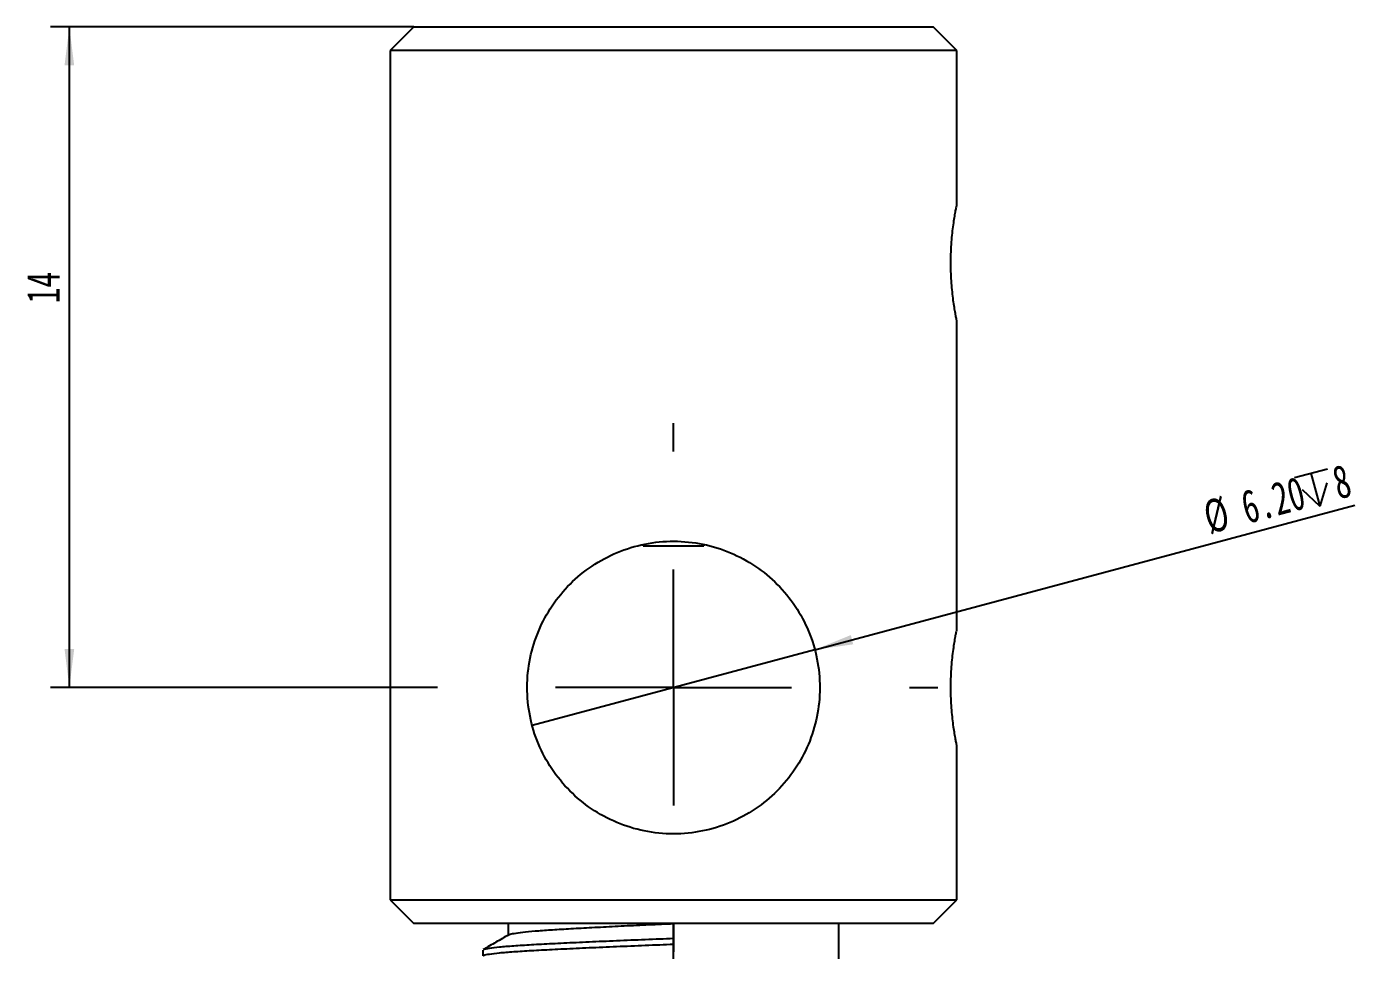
# Model space of a CAD drawing. Header units: millimetres. Extents: x 0 to 1189, y 0 to 841.
# Drawn here: x 443.6 to 585.4, y 487.4 to 585.8 of the extents above; entities that cross this region are included whole.
import ezdxf

# ---------------------------------------------------------------- set-up
doc = ezdxf.new("R2010")
doc.units = ezdxf.units.MM
doc.layers.add('10', color=7, linetype='Continuous')
doc.styles.add('SLDTEXTSTYLE5', font='TXT', dxfattribs={"width": 0.7})
doc.dimstyles.new('SLDDIMSTYLE0', dxfattribs={"dimtxt": 3.5, "dimasz": 4.08, "dimexe": 0, "dimexo": 0.0625, "dimgap": 0.875, "dimtad": 2, "dimlfac": 0.2, "dimrnd": 1e-09, "dimzin": 12, "dimdsep": 46, "dimtxsty": 'SLDTEXTSTYLE5', "dimsah": 1, "dimcen": 0.09, "dimadec": 0, "dimazin": 3, "dimtfac": 1, "dimtofl": 0, "dimtmove": 0, "dimatfit": 3, "dimfxl": 0, "dimfrac": 2, "dimtolj": 1, "dimtzin": 12, "dimarcsym": 0})
doc.dimstyles.new('SLDDIMSTYLE4', dxfattribs={"dimtxt": 3.5, "dimasz": 4.08, "dimexe": 0, "dimexo": 0.0625, "dimgap": 0.875, "dimtad": 2, "dimlfac": 0.2, "dimrnd": 1e-09, "dimzin": 4, "dimdsep": 46, "dimtxsty": 'SLDTEXTSTYLE5', "dimblk1": 'NONE', "dimsah": 1, "dimcen": 0, "dimadec": 0, "dimazin": 1, "dimtfac": 1, "dimtmove": 0, "dimatfit": 3, "dimldrblk": 'NONE', "dimfxl": 0, "dimfrac": 2, "dimtolj": 1, "dimtzin": 12, "dimarcsym": 0})

# ---------------------------------------------------------------- blocks, each defined once
blk = doc.blocks.new('SW_SYMBOL_HOLE_DEPTH')
at = {"layer": '10', "color": 0}
for p, q in [((0, 875), (800, 875)), ((400, 875), (400, 75)), ((100, 555), (400, 75)), ((700, 555), (400, 75))]:
    blk.add_line(p, q, dxfattribs=at)
blk = doc.blocks.new('_D_9')
at = {"layer": '10'}
for q in [(584.32, 535.18), (497.18, 511.83)]:
    blk.add_line((527.12, 519.85), q, dxfattribs=at)
blk.add_solid([(527.12, 519.85), (531.19, 520.42), (530.93, 521.4)], dxfattribs=at)
at = {"layer": '10', "xscale": 0.004511737089201878, "yscale": 0.004511737089201878, "zscale": 0.004511737089201878, "rotation": 15.00000000000007}
blk.add_blockref('SW_SYMBOL_HOLE_DEPTH', (578.95, 534.28), dxfattribs=at)
at = {"layer": '10', "char_height": 3.5, "attachment_point": 1, "rotation": 15, "style": 'SLDTEXTSTYLE5'}
for s, insert in [('8', (581.68, 539.14)), ('6.20', (571.99, 536.55)), ('%%c', (568.01, 535.49))]:
    blk.add_mtext(s, dxfattribs=dict(at, insert=insert))
blk = doc.blocks.new('_None')
blk = doc.blocks.new('_D_10')
at = {"layer": '10'}
for p, q in [((484.65, 585.84), (446.15, 585.84)), ((448.15, 515.84), (448.15, 585.84)), ((484.15, 515.84), (446.15, 515.84))]:
    blk.add_line(p, q, dxfattribs=at)
for points in [[(448.15, 585.84), (447.64, 581.76), (448.66, 581.76)], [(448.15, 515.84), (448.66, 519.92), (447.64, 519.92)]]:
    blk.add_solid(points, dxfattribs=at)
at = {"layer": '10', "insert": (443.64, 556.54), "char_height": 3.5, "attachment_point": 1, "rotation": 90, "style": 'SLDTEXTSTYLE5'}
blk.add_mtext('14', dxfattribs=at)
blk = doc.blocks.new('SW_CENTERMARKSYMBOL_2')
at = {"layer": '10', "color": 0}
for p, q in [((0, 25), (0, 28)), ((0, 0), (0, 12.5)), ((-25, 0), (-28, 0)), ((0, 0), (-12.5, 0)), ((0, 0), (0, -12.5)), ((0, 0), (12.5, 0)), ((25, 0), (28, 0)), ((0, -25), (0, -28))]:
    blk.add_line(p, q, dxfattribs=at)

msp = doc.modelspace()

# ---------------------------------------------------------------- linework, layer by layer
at = {"color": 7, "linetype": 'Continuous', "lineweight": 25}
for p, q in [((484.649, 585.843), (482.149, 583.343)), ((484.649, 585.843), (539.649, 585.843)), ((542.149, 583.343), (539.649, 585.843)), ((482.149, 583.343), (482.149, 493.343)), ((542.149, 583.343), (482.149, 583.343)), ((542.149, 567.093), (542.149, 583.343)), ((542.149, 522.093), (542.149, 554.608)), ((508.948, 530.843), (508.948, 531.009)), ((508.948, 530.843), (515.351, 530.843)), ((515.351, 531.009), (515.351, 530.843)), ((542.149, 493.343), (542.149, 509.608)), ((482.149, 493.343), (484.649, 490.843)), ((482.149, 493.343), (542.149, 493.343)), ((539.649, 490.843), (542.149, 493.343)), ((539.649, 490.843), (484.649, 490.843)), ((494.649, 490.843), (494.649, 489.622)), ((512.149, 489.28), (512.149, 490.843)), ((529.649, 487.092), (529.649, 490.843)), ((512.149, 488.655), (512.149, 489.28)), ((491.943, 488.03), (491.943, 487.405)), ((512.149, 487.093), (512.149, 488.655))]:
    msp.add_line(p, q, dxfattribs=at)
for points, knots in [([(542.149, 567.093), (542.146, 567.076), (542.139, 567.043), (542.085, 566.778), (542.004, 566.358), (541.902, 565.787), (541.791, 565.071), (541.682, 564.237), (541.588, 563.295), (541.521, 562.29), (541.487, 561.238), (541.492, 560.195), (541.533, 559.167), (541.605, 558.199), (541.701, 557.293), (541.809, 556.487), (541.921, 555.79), (542.021, 555.236), (542.098, 554.841), (542.144, 554.62), (542.145, 554.611), (542.146, 554.608)], [0, 0, 0, 0, 0.0521465, 0.105825, 0.1579661, 0.2115826, 0.2644055, 0.318729, 0.3720399, 0.426939, 0.4794835, 0.5336033, 0.5853173, 0.6385118, 0.6906254, 0.7441938, 0.7973058, 0.8519506, 0.9051239, 0.9598945, 1, 1, 1, 1]), ([(512.149, 500.343), (513.193, 500.343), (514.216, 500.447), (516.222, 500.852), (517.216, 501.159), (519.086, 501.944), (519.97, 502.422), (521.64, 503.547), (522.414, 504.186), (523.816, 505.59), (524.454, 506.365), (525.572, 508.027), (526.046, 508.904), (526.825, 510.757), (527.133, 511.747), (527.542, 513.753), (527.647, 514.77), (527.652, 516.834), (527.549, 517.879), (527.148, 519.886), (526.846, 520.871), (526.064, 522.746), (525.589, 523.628), (524.476, 525.293), (523.837, 526.072), (521.737, 528.182), (520.041, 529.335), (517.256, 530.512), (516.272, 530.82), (514.249, 531.235), (513.228, 531.339), (511.168, 531.346), (510.12, 531.244), (508.106, 530.841), (507.129, 530.543), (505.235, 529.753), (504.349, 529.274), (502.685, 528.159), (501.902, 527.514), (500.493, 526.108), (499.862, 525.344), (498.741, 523.683), (498.257, 522.79), (497.476, 520.938), (497.173, 519.972), (496.757, 517.943), (496.652, 516.914), (496.646, 514.86), (496.748, 513.815), (497.152, 511.795), (497.45, 510.822), (498.233, 508.942), (498.713, 508.05), (499.824, 506.391), (500.464, 505.61), (501.873, 504.196), (502.639, 503.562), (504.299, 502.44), (505.202, 501.95), (507.067, 501.165), (508.037, 500.863), (510.058, 500.45), (511.106, 500.343), (512.149, 500.343)], [0, 0, 0, 0, 0.03125, 0.03125, 0.0625, 0.0625, 0.09375, 0.09375, 0.125, 0.125, 0.15625, 0.15625, 0.1875, 0.1875, 0.21875, 0.21875, 0.25, 0.25, 0.28125, 0.28125, 0.3125, 0.3125, 0.34375, 0.34375, 0.375, 0.375, 0.4375, 0.4375, 0.46875, 0.46875, 0.5, 0.5, 0.53125, 0.53125, 0.5625, 0.5625, 0.59375, 0.59375, 0.625, 0.625, 0.65625, 0.65625, 0.6875, 0.6875, 0.71875, 0.71875, 0.75, 0.75, 0.78125, 0.78125, 0.8125, 0.8125, 0.84375, 0.84375, 0.875, 0.875, 0.90625, 0.90625, 0.9375, 0.9375, 0.96875, 0.96875, 1, 1, 1, 1]), ([(542.149, 522.093), (542.146, 522.076), (542.139, 522.043), (542.085, 521.778), (542.004, 521.358), (541.902, 520.787), (541.791, 520.071), (541.682, 519.237), (541.588, 518.295), (541.521, 517.29), (541.487, 516.238), (541.492, 515.195), (541.533, 514.167), (541.605, 513.199), (541.701, 512.293), (541.809, 511.487), (541.921, 510.79), (542.021, 510.236), (542.098, 509.841), (542.144, 509.62), (542.145, 509.611), (542.146, 509.608)], [0, 0, 0, 0, 0.0521465, 0.105825, 0.1579661, 0.2115826, 0.2644055, 0.318729, 0.3720399, 0.426939, 0.4794835, 0.5336033, 0.5853173, 0.6385118, 0.6906254, 0.7441938, 0.7973058, 0.8519506, 0.9051239, 0.9598945, 1, 1, 1, 1]), ([(494.737, 489.651), (494.743, 489.661), (494.772, 489.71), (495.232, 489.804), (496.127, 489.931), (497.435, 490.056), (499.066, 490.177), (500.995, 490.291), (503.194, 490.414), (505.627, 490.54), (508.213, 490.666), (510.415, 490.767), (511.728, 490.824), (512.149, 490.843)], [0, 0, 0, 0, 0.0266786, 0.1294592, 0.2332319, 0.3367549, 0.4388038, 0.5394736, 0.6420542, 0.7457728, 0.8493915, 0.9516793, 1, 1, 1, 1]), ([(494.698, 489.65), (494.246, 489.388), (493.342, 488.865), (492.438, 488.341), (491.985, 488.08)], [0, 0, 0, 0, 0.49993532, 1, 1, 1, 1]), ([(492.036, 488.08), (492.044, 488.093), (492.076, 488.145), (492.613, 488.242), (493.65, 488.368), (495.159, 488.494), (497.042, 488.614), (499.27, 488.729), (501.809, 488.852), (504.618, 488.978), (507.605, 489.104), (510.146, 489.205), (511.663, 489.262), (512.149, 489.28)], [0, 0, 0, 0, 0.0330964, 0.1351992, 0.2382865, 0.341126, 0.4425027, 0.5425107, 0.644415, 0.7474487, 0.8503832, 0.9519969, 1, 1, 1, 1]), ([(491.985, 487.406), (491.994, 487.435), (492.015, 487.503), (492.602, 487.617), (493.653, 487.743), (495.158, 487.869), (497.042, 487.989), (499.27, 488.104), (501.809, 488.227), (504.618, 488.353), (507.605, 488.479), (510.146, 488.58), (511.663, 488.637), (512.149, 488.655)], [0, 0, 0, 0, 0.0730842, 0.1709644, 0.2697884, 0.3683748, 0.4655589, 0.5614309, 0.6591208, 0.7578934, 0.8565708, 0.9539822, 1, 1, 1, 1])]:
    msp.add_open_spline(points, degree=3, knots=knots, dxfattribs=at)

# ---------------------------------------------------------------- block references
at = {"layer": '10'}
msp.add_blockref('SW_CENTERMARKSYMBOL_2', (512.149, 515.843), dxfattribs=at)

# ---------------------------------------------------------------- dimensions: what is measured, and where the dimension line sits
dim = msp.add_linear_dim(base=(448.149, 585.843), p1=(484.149, 515.843), p2=(484.649, 585.843), angle=90, dimstyle='SLDDIMSTYLE0', dxfattribs=at)
dim.commit()
dim.dimension.update_dxf_attribs({"geometry": '_D_10', "text_midpoint": (448.149, 558.076), "dimtype": 160})
dim = msp.add_diameter_dim_2p(p1=(497.177, 511.831), p2=(527.121, 519.854), text='<>{\\fGDT;x}8', dimstyle='SLDDIMSTYLE4', dxfattribs=at)
dim.commit()
dim.dimension.update_dxf_attribs({"geometry": '_D_9', "text_midpoint": (576.786, 533.162), "dimtype": 163})

doc.saveas('drawing.dxf')
